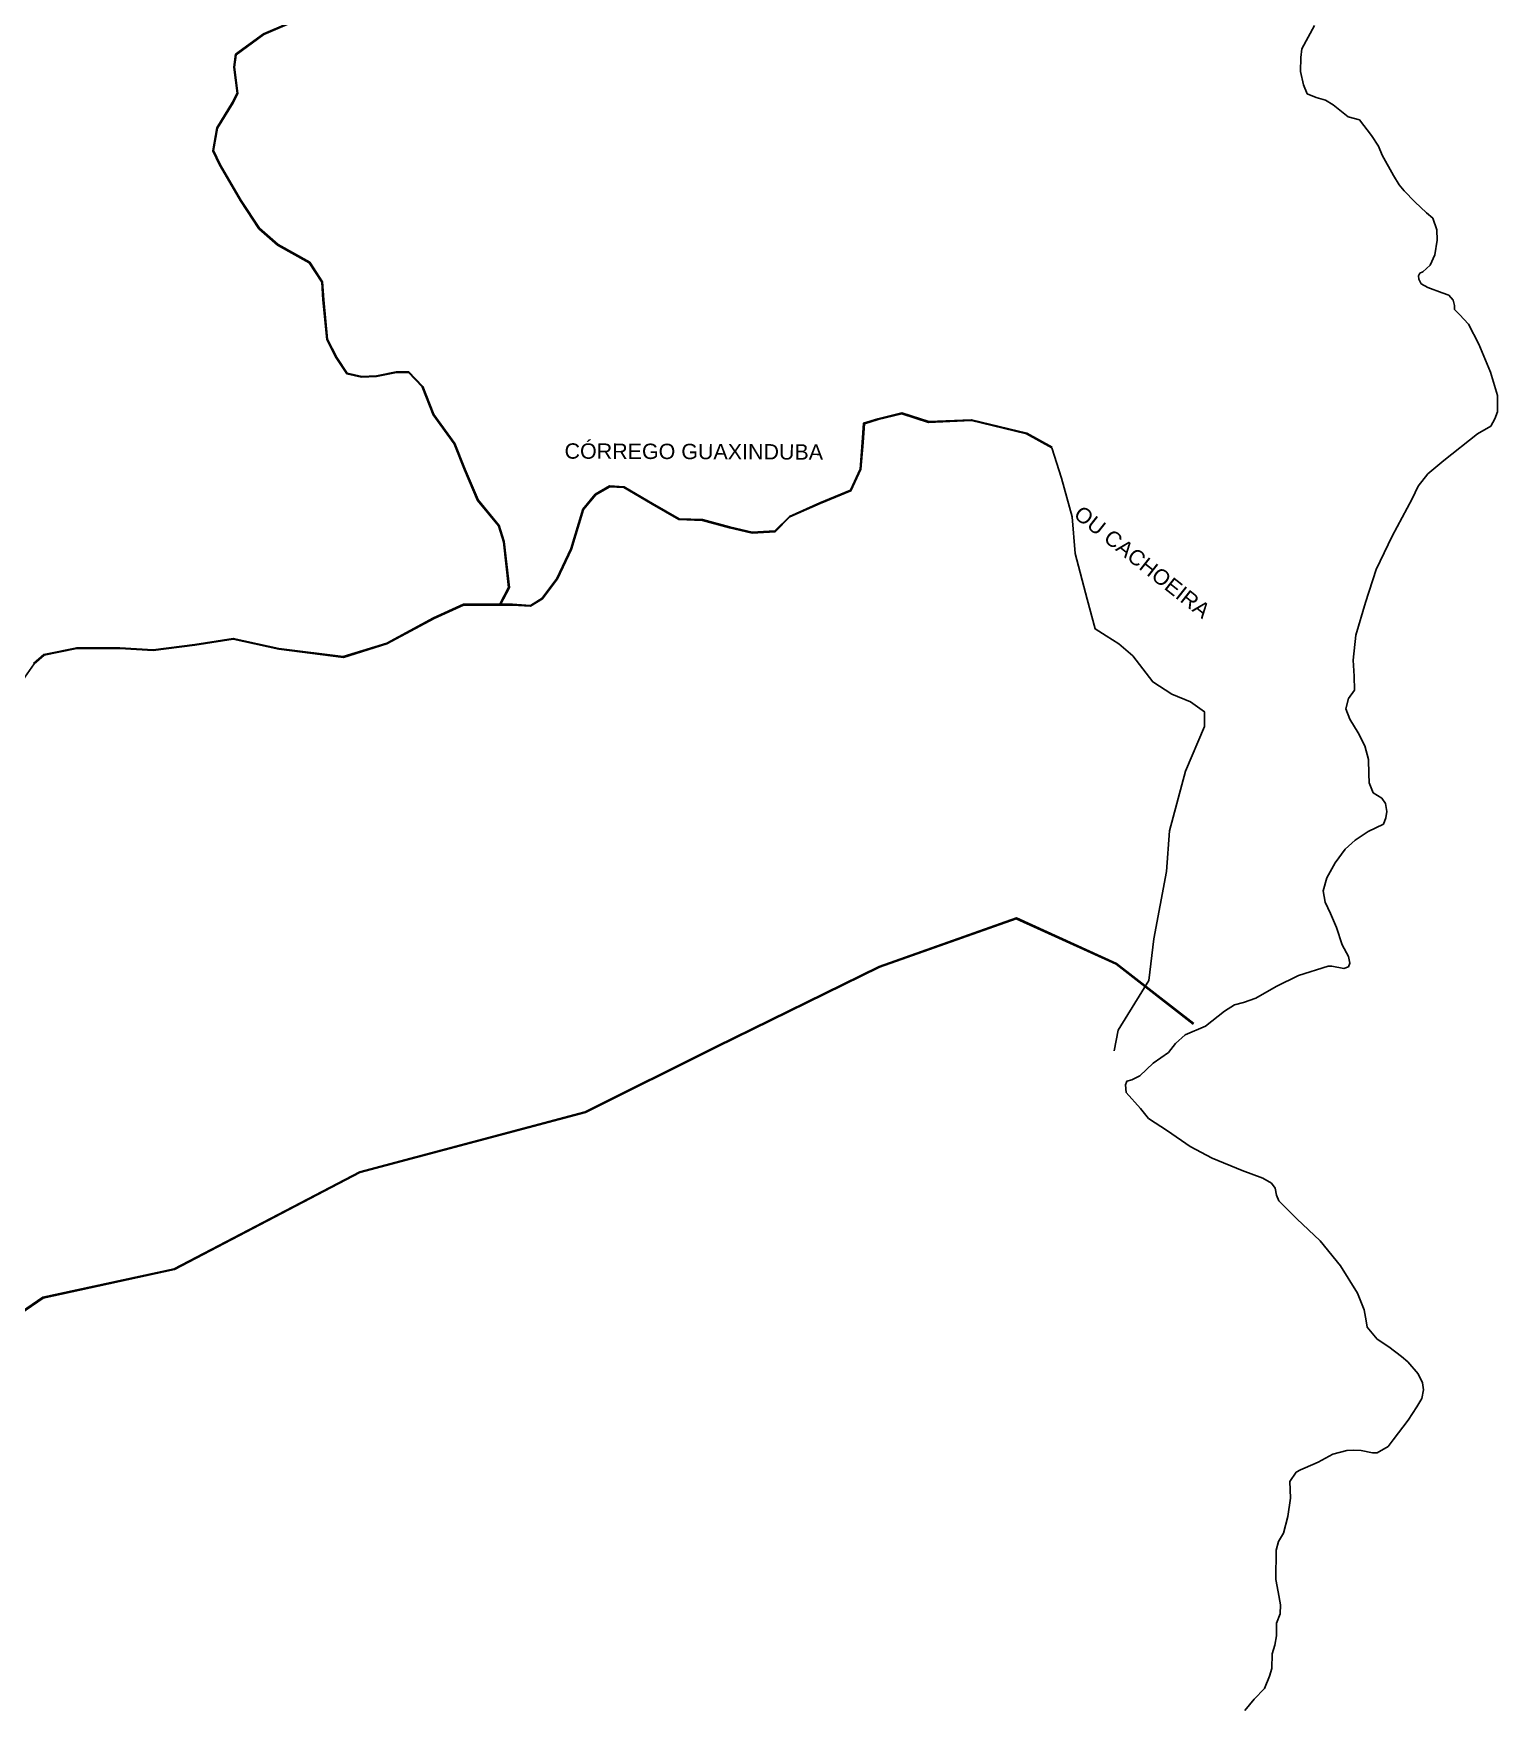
# Model space of a CAD drawing. Header units: millimetres. Extents: x 583 to 26013, y 350 to 21391.
# Drawn here: x 21056 to 24871, y 10523 to 14884 of the extents above; entities that cross this region are included whole.
import ezdxf

# ---------------------------------------------------------------- set-up
doc = ezdxf.new("R2010")
doc.units = ezdxf.units.MM
doc.layers.add('divisa municipio', color=40, linetype='Continuous')
doc.layers.add('RIOS', color=140, linetype='Continuous')
doc.styles.add('EU', font='arial.ttf', dxfattribs={"height": 10})

msp = doc.modelspace()

# ---------------------------------------------------------------- linework, layer by layer
at = {"layer": 'divisa municipio', "color": 0, "linetype": 'Continuous'}
for p, q in [((24360.87651, 14844.33741), (24393.43851, 14904.74741)), ((24358.55051, 14821.10341), (24360.87651, 14844.33741)), ((24357.38751, 14785.08941), (24358.55051, 14821.10341)), ((24365.52851, 14750.23741), (24357.38751, 14785.08941)), ((24374.82851, 14726.33041), (24365.52851, 14750.23741)), ((24398.08751, 14717.03641), (24374.82851, 14726.33041)), ((24422.50851, 14710.06641), (24398.08751, 14717.03641)), ((24442.27951, 14698.44841), (24422.50851, 14710.06641)), ((24481.81951, 14667.08241), (24442.27951, 14698.44841)), ((24510.89251, 14658.95041), (24481.81951, 14667.08241)), ((24542.29251, 14618.28941), (24510.89251, 14658.95041)), ((24560.89951, 14590.40841), (24542.29251, 14618.28941)), ((24570.20251, 14567.17341), (24560.89951, 14590.40841)), ((24599.27651, 14513.73441), (24570.20251, 14567.17341)), ((24614.39451, 14489.33741), (24599.27651, 14513.73441)), ((24627.18751, 14474.23541), (24614.39451, 14489.33741)), ((24655.29351, 14445.68341), (24627.18751, 14474.23541)), ((24685.53051, 14416.64041), (24655.29351, 14445.68341)), ((24701.81151, 14402.69941), (24685.53051, 14416.64041)), ((24712.27751, 14372.49541), (24701.81151, 14402.69941)), ((24713.44051, 14345.77541), (24712.27751, 14372.49541)), ((24694.83351, 14280.71841), (24707.62651, 14307.43841)), ((24707.62651, 14307.43841), (24713.44051, 14345.77541)), ((24668.08651, 14259.80741), (24676.22651, 14263.29241)), ((24676.22651, 14263.29241), (24694.83351, 14280.71841)), ((24664.59751, 14252.83741), (24668.08651, 14259.80741)), ((24665.76051, 14243.54341), (24664.59751, 14252.83741)), ((24671.57451, 14231.92541), (24665.76051, 14243.54341)), ((24689.01951, 14222.63241), (24671.57451, 14231.92541)), ((24726.23351, 14208.69141), (24689.01951, 14222.63241)), ((24743.89351, 14202.19241), (24726.23351, 14208.69141)), ((24755.52251, 14189.41341), (24743.89351, 14202.19241)), ((24759.01151, 14175.47241), (24755.52251, 14189.41341)), ((24759.01151, 14165.01741), (24759.01151, 14175.47241)), ((24771.80351, 14152.23841), (24759.01151, 14165.01741)), ((24795.06251, 14126.68041), (24771.80351, 14152.23841)), ((24821.81051, 14074.40241), (24795.06251, 14126.68041)), ((24852.04651, 14001.21341), (24821.81051, 14074.40241)), ((24870.65451, 13940.80341), (24852.04651, 14001.21341)), ((24870.73351, 13898.34041), (24870.65451, 13940.80341)), ((24853.28951, 13861.16541), (24863.75551, 13879.75241)), ((24863.75551, 13879.75241), (24870.73351, 13898.34041)), ((24731.18051, 13771.71141), (24818.40151, 13841.41541)), ((24818.40151, 13841.41541), (24853.28951, 13861.16541)), ((24689.31451, 13736.86041), (24731.18051, 13771.71141)), ((24648.61151, 13671.80341), (24663.72951, 13704.33141)), ((24663.72951, 13704.33141), (24689.31451, 13736.86041)), ((24596.26351, 13574.67241), (24648.61151, 13671.80341)), ((24554.39751, 13487.54241), (24596.26351, 13574.67241)), ((24526.48751, 13401.57541), (24554.39751, 13487.54241)), ((24501.87251, 13316.15041), (24526.48751, 13401.57541)), ((24494.89551, 13251.09341), (24501.87251, 13316.15041)), ((24497.22151, 13209.27141), (24494.89551, 13251.09341)), ((24482.00151, 13151.74541), (24498.05551, 13173.47641)), ((24498.05551, 13173.47641), (24497.22151, 13209.27141)), ((24475.12251, 13124.93841), (24482.00151, 13151.74541)), ((24486.12851, 13097.44441), (24475.12251, 13124.93841)), ((24507.45251, 13061.70141), (24486.12851, 13097.44441)), ((24524.64951, 13028.02141), (24507.45251, 13061.70141)), ((24534.28051, 12992.96641), (24524.64951, 13028.02141)), ((24534.96751, 12955.16141), (24534.28051, 12992.96641)), ((24536.34351, 12931.79141), (24534.96751, 12955.16141)), ((24546.66151, 12905.67141), (24536.34351, 12931.79141)), ((24569.36151, 12891.92441), (24546.66151, 12905.67141)), ((24578.99251, 12878.17741), (24569.36151, 12891.92441)), ((24582.43151, 12856.86941), (24578.99251, 12878.17741)), ((24533.59251, 12805.45541), (24573.48951, 12824.01441)), ((24573.48951, 12824.01441), (24579.67951, 12841.06041)), ((24579.67951, 12841.06041), (24582.43151, 12856.86941)), ((24473.74651, 12759.40241), (24499.88651, 12782.77241)), ((24499.88651, 12782.77241), (24533.59251, 12805.45541)), ((24447.60751, 12723.66041), (24473.74651, 12759.40241)), ((24426.28351, 12684.48041), (24447.60751, 12723.66041)), ((24416.65351, 12650.11241), (24426.28351, 12684.48041)), ((24421.46851, 12620.55641), (24416.65351, 12650.11241)), ((24435.91351, 12591.68741), (24421.46851, 12620.55641)), ((24451.04751, 12554.57041), (24435.91351, 12591.68741)), ((24465.49251, 12510.03041), (24451.04751, 12554.57041)), ((24482.68951, 12479.09941), (24465.49251, 12510.03041)), ((24485.44051, 12461.91541), (24482.68951, 12479.09941)), ((24293.52351, 12401.42741), (24351.99251, 12430.29641)), ((24351.99251, 12430.29641), (24429.03551, 12454.35441)), ((24429.03551, 12454.35441), (24439.35351, 12454.35441)), ((24439.35351, 12454.35441), (24470.30751, 12448.16741)), ((24470.30751, 12448.16741), (24482.68951, 12452.29241)), ((24482.68951, 12452.29241), (24485.44051, 12461.91541)), ((24241.24451, 12370.49641), (24293.52351, 12401.42741)), ((24159.57751, 12337.22941), (24185.71651, 12353.72541)), ((24185.71651, 12353.72541), (24208.91451, 12359.49941)), ((24208.91451, 12359.49941), (24241.24451, 12370.49641)), ((24109.36251, 12298.05041), (24159.57751, 12337.22941)), ((24031.63251, 12252.68441), (24057.08351, 12275.36741)), ((24057.08351, 12275.36741), (24109.36251, 12298.05041)), ((23973.16251, 12201.82041), (24013.05951, 12229.31441)), ((24013.05951, 12229.31441), (24031.63251, 12252.68441)), ((23917.44451, 12158.51641), (23938.76851, 12168.82741)), ((23938.76851, 12168.82741), (23973.16251, 12201.82041)), ((23900.93551, 12144.76941), (23903.68751, 12151.64341)), ((23902.99951, 12125.52341), (23900.93551, 12144.76941)), ((23940.14451, 12083.04541), (23902.99951, 12125.52341)), ((23903.68751, 12151.64341), (23905.06351, 12154.39241)), ((23905.06351, 12154.39241), (23917.44451, 12158.51641)), ((23961.46851, 12057.61341), (23940.14451, 12083.04541)), ((24010.99551, 12025.30741), (23961.46851, 12057.61341)), ((24069.46551, 11984.75341), (24010.99551, 12025.30741)), ((24127.24751, 11953.82241), (24069.46551, 11984.75341)), ((24204.97751, 11921.51641), (24127.24751, 11953.82241)), ((24259.31951, 11902.27041), (24204.97751, 11921.51641)), ((24281.33151, 11888.52341), (24259.31951, 11902.27041)), ((24290.96151, 11875.46341), (24281.33151, 11888.52341)), ((24294.40051, 11857.59241), (24290.96151, 11875.46341)), ((24301.27951, 11843.15741), (24294.40051, 11857.59241)), ((24347.36751, 11796.41741), (24301.27951, 11843.15741)), ((24408.36351, 11739.02841), (24347.36751, 11796.41741)), ((24461.32951, 11673.72941), (24408.36351, 11739.02841)), ((24506.04151, 11602.24441), (24461.32951, 11673.72941)), ((24523.23851, 11559.07841), (24506.04151, 11602.24441)), ((24528.74151, 11530.20941), (24523.23851, 11559.07841)), ((24530.80551, 11513.71341), (24528.74151, 11530.20941)), ((24556.94451, 11482.78241), (24530.80551, 11513.71341)), ((24587.89851, 11462.16141), (24556.94451, 11482.78241)), ((24620.22851, 11437.41641), (24587.89851, 11462.16141)), ((24637.42551, 11423.66941), (24620.22851, 11437.41641)), ((24664.25251, 11392.05141), (24637.42551, 11423.66941)), ((24675.25851, 11368.68141), (24664.25251, 11392.05141)), ((24673.19551, 11328.12741), (24678.01051, 11350.12241)), ((24678.01051, 11350.12241), (24675.25851, 11368.68141)), ((24638.11351, 11271.21441), (24660.12551, 11306.13141)), ((24660.12551, 11306.13141), (24673.19551, 11328.12741)), ((24598.90451, 11220.35041), (24638.11351, 11271.21441)), ((24585.83551, 11203.16641), (24598.90451, 11220.35041)), ((24403.54751, 11161.92441), (24441.38151, 11183.23241)), ((24441.38151, 11183.23241), (24477.83851, 11192.16841)), ((24477.83851, 11192.16841), (24495.03551, 11193.54341)), ((24495.03551, 11193.54341), (24515.67151, 11192.16841)), ((24515.67151, 11192.16841), (24544.56251, 11186.66941)), ((24544.56251, 11186.66941), (24556.94451, 11186.66941)), ((24556.94451, 11186.66941), (24585.83551, 11203.16641)), ((24329.94551, 11111.74741), (24346.45451, 11135.80541)), ((24346.45451, 11135.80541), (24357.46051, 11141.99141)), ((24357.46051, 11141.99141), (24369.84151, 11147.49041)), ((24369.84151, 11147.49041), (24403.54751, 11161.92441)), ((24331.32051, 11068.44441), (24329.94551, 11111.74741)), ((24324.44251, 11020.32941), (24331.32051, 11068.44441)), ((24313.26551, 10977.22041), (24324.44251, 11020.32941)), ((24294.00451, 10933.22941), (24300.19551, 10955.22541)), ((24300.19551, 10955.22541), (24313.26551, 10977.22041)), ((24293.31651, 10856.24541), (24294.00451, 10933.22941)), ((24298.81951, 10823.93941), (24293.31651, 10856.24541)), ((24305.01051, 10790.25941), (24298.81951, 10823.93941)), ((24304.36151, 10767.14041), (24305.01051, 10790.25941)), ((24294.73151, 10742.39641), (24304.36151, 10767.14041)), ((24294.73151, 10709.40241), (24294.73151, 10742.39641)), ((24283.72551, 10662.66241), (24290.60351, 10685.34541)), ((24290.60351, 10685.34541), (24294.73151, 10709.40241)), ((24282.34951, 10624.17041), (24283.72551, 10662.66241)), ((24263.08851, 10572.61941), (24276.84651, 10604.23741)), ((24276.84651, 10604.23741), (24282.34951, 10624.17041)), ((24236.94951, 10545.12441), (24263.08851, 10572.61941)), ((24211.97051, 10515.01541), (24236.94951, 10545.12441))]:
    msp.add_line(p, q, dxfattribs=at)
at = {"layer": 'RIOS', "lineweight": 25, "flags": 128}
for points in [[(22271.05258, 13397.62804), (22293.72679, 13441.054), (22280.50011, 13560.00298), (22267.27343, 13601.54072), (22212.47713, 13667.62346), (22178.46547, 13746.92291), (22152.01211, 13814.89366), (22097.21547, 13890.41688), (22068.19696, 13963.40294), (22032.57105, 14000.48456), (22001.39881, 14000.48456), (21949.44438, 13990.10172), (21910.84993, 13988.61855), (21872.25548, 13997.518), (21844.05177, 14039.04955), (21820.3014, 14086.514), (21809.91065, 14190.34236), (21806.94177, 14236.32364), (21774.28474, 14286.75444), (21691.9802, 14332.30529), (21642.99465, 14375.32001), (21595.4939, 14447.99986), (21540.57094, 14541.44559), (21522.75798, 14578.52721), (21533.14872, 14637.85767), (21574.71206, 14704.60462), (21586.58725, 14728.33684), (21577.68094, 14796.56697), (21582.32061, 14829.85502), (21655.05653, 14883.25237), (21714.43247, 14908.46797)], [(22272.82546, 13396.70236), (22295.78194, 13440.66892), (22282.46596, 13560.42097), (22269.06117, 13602.51803), (22214.20124, 13668.67751), (22180.31695, 13747.67999), (22153.78238, 13815.85941), (22098.98139, 13891.38862), (22069.91068, 13964.50599), (22033.42303, 14002.48456), (22001.20092, 14002.48456), (21949.20852, 13992.09413), (21911.03953, 13990.62731), (21873.4693, 13999.29059), (21845.78093, 14040.06328), (21822.25478, 14087.07962), (21811.90422, 14190.50642), (21808.90401, 14236.97296), (21775.69132, 14288.26185), (21693.13759, 14333.95061), (21644.51945, 14376.64271), (21597.19405, 14449.05425), (21542.33752, 14542.38695), (21524.83874, 14578.81454), (21535.05175, 14637.13013), (21576.459, 14703.62642), (21588.64962, 14727.98903), (21579.69905, 14796.5582), (21584.18489, 14828.74255), (21656.0525, 14881.50246), (21716.54579, 14907.19257)], [(21280.39784, 13281.38791), (21367.89793, 13276.14212), (21476.3983, 13290.13137), (21576.14835, 13305.86915), (21695.14868, 13279.63938), (21863.14888, 13258.6554), (21976.89923, 13293.62863), (22099.39921, 13360.07762), (22176.39933, 13395.05085), (22304.14964, 13395.05085), (22351.04461, 13391.82018), (22382.54487, 13411.05543), (22421.04475, 13463.51517), (22457.79499, 13540.45616), (22489.29489, 13643.62711), (22520.79515, 13682.09761), (22557.54504, 13703.08138), (22594.29527, 13701.33285), (22667.7954, 13657.61637), (22737.79554, 13617.39714), (22799.04535, 13615.64861), (22869.04549, 13596.41337), (22928.54566, 13582.42391), (22988.04583, 13585.92138), (23026.54606, 13624.39187), (23105.29617, 13659.36489), (23185.79628, 13692.5896), (23212.0462, 13748.5466), (23217.29618, 13818.49285), (23220.79617, 13867.45534), (23256.77662, 13878.36805), (23318.78576, 13893.23879), (23388.2363, 13870.93258), (23499.85281, 13875.88949), (23643.71424, 13841.19111), (23709.09161, 13804.89819)], [(21280.51753, 13283.38432), (21367.82929, 13278.14982), (21476.11452, 13292.11134), (21576.20987, 13307.90359), (21695.48861, 13281.61246), (21862.97112, 13260.69314), (21976.12088, 13295.48172), (22098.50775, 13361.86935), (22175.96641, 13397.05085), (22304.21845, 13397.05085), (22350.54624, 13393.85926), (22381.16588, 13412.55677), (22419.3211, 13464.54687), (22455.92583, 13541.18321), (22487.49735, 13644.58872), (22519.48213, 13683.65095), (22557.05874, 13705.10678), (22594.88877, 13703.30688), (22668.80484, 13659.343), (22738.3556, 13619.38197), (22799.34311, 13617.64093), (22869.5395, 13598.35175), (22928.71948, 13584.43758), (22987.16977, 13587.87333), (23025.39501, 13626.06904), (23104.50865, 13661.20351), (23184.31542, 13694.14205), (23210.07934, 13749.06304), (23215.30153, 13818.639), (23218.89934, 13868.97), (23256.25272, 13880.29912), (23318.86405, 13895.31427), (23388.50615, 13872.94654), (23500.04672, 13877.90008), (23644.44736, 13843.07164), (23710.06233, 13806.64682)], [(23871.52168, 12233.51693), (23881.86427, 12287.77307), (23962.01821, 12416.95425), (23974.94619, 12525.46674), (24008.55935, 12701.1533), (24016.31621, 12807.082), (24057.68587, 12962.09945), (24106.81274, 13078.3627), (24106.81274, 13117.11712), (24070.61385, 13142.9534), (24021.94306, 13163.00534), (23972.36081, 13194.62595), (23920.3488, 13262.86082), (23884.15025, 13293.86427), (23850.53744, 13314.53317), (23822.09576, 13332.61869), (23801.41057, 13410.12752), (23770.3835, 13528.97415), (23762.62664, 13624.5685), (23734.18495, 13725.32981), (23709.09161, 13804.89819)], [(21055.85834, 13243.04413), (21082.3524, 13266.24322), (21168.3136, 13283.74033), (21214.2948, 13283.74033), (21280.5957, 13283.74033)], [(21057.17589, 13241.53945), (21083.27097, 13264.38918), (21168.51508, 13281.74033), (21214.2948, 13281.74033), (21280.5957, 13281.74033)], [(21057.17589, 13241.53945), (20965.47036, 13111.69605)], [(16910.44401, 10532.79742), (17512.58703, 10659.06985), (17898.43928, 10859.2637), (17979.91914, 11029.47993), (18054.47813, 11230.63125), (18257.34426, 11365.78292), (18473.85174, 11082.32539), (18882.07193, 10896.9127), (19066.84056, 10882.14043), (19244.61367, 11022.7709), (19401.11057, 11179.15639), (19699.61972, 11238.81734), (20064.3116, 11142.13349), (20383.15214, 11105.09081), (20553.58324, 11230.95704), (21080.19206, 11591.53146), (21422.3859, 11665.85809), (21905.70609, 11918.47779), (22493.2008, 12074.52208), (22835.0762, 12245.34961), (23259.06985, 12453.45672), (23616.88051, 12580.07926), (23878.09461, 12460.7571), (24079.06657, 12304.57445)], [(16910.92442, 10530.85467), (17513.26526, 10657.16858), (17899.95433, 10857.7966), (17981.76264, 11028.69897), (18056.12767, 11229.32699), (18256.89286, 11363.07901), (18472.56727, 11080.71216), (18881.56358, 10894.94696), (19067.46482, 10880.08414), (19245.9454, 11021.27425), (19402.09611, 11177.31381), (19699.5562, 11236.76509), (20063.93802, 11140.16344), (20383.70536, 11103.01308), (20554.74265, 11229.32699), (21080.99905, 11589.66011), (21423.07362, 11663.96083), (21906.43496, 11916.60204), (22493.91185, 12072.64159), (22835.9638, 12243.55735), (23259.84669, 12451.61009), (23616.78523, 12577.924), (23877.05149, 12459.03481), (24077.83932, 12302.99526)]]:
    msp.add_lwpolyline(points, dxfattribs=at)

# ---------------------------------------------------------------- texts
at = {"layer": 'RIOS', "lineweight": 25, "char_height": 40, "width": 1353.6672028, "attachment_point": 1, "style": 'EU'}
for s, insert, rotation in [('CÓRREGO GUAXINDUBA ', (22439.65755, 13816.3447), 359.77205703), ('OU CACHOEIRA', (23788.33245, 13657.01031), 321.607868)]:
    msp.add_mtext(s, dxfattribs=dict(at, insert=insert, rotation=rotation))

doc.saveas('drawing.dxf')
